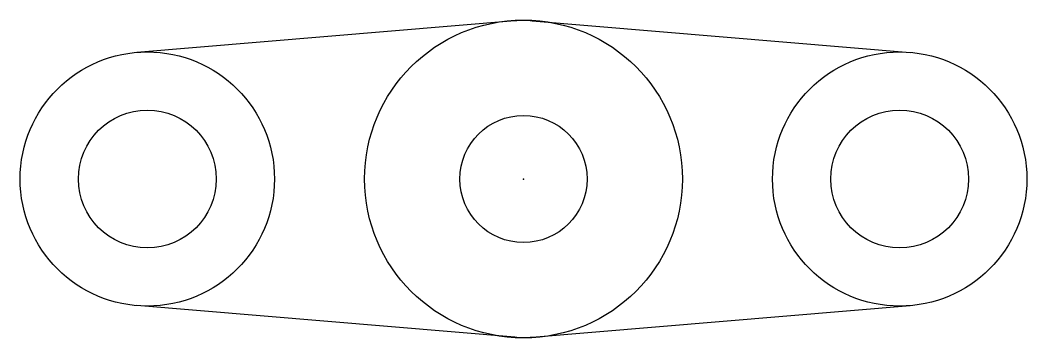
# Model space of a CAD drawing. Header units: millimetres. Extents: x -23.7 to 23.8, y -7.5 to 7.5.
import ezdxf

# ---------------------------------------------------------------- set-up
doc = ezdxf.new("R2010")
doc.units = ezdxf.units.MM
doc.layers.get('0').update_dxf_attribs({"linetype": 'CONTINUOUS'})

msp = doc.modelspace()

# ---------------------------------------------------------------- linework, layer by layer
for p, q in [((-0.415, 7.465), (-18.248, 5.979)), ((0.415, 7.465), (18.248, 5.979)), ((-0.415, -7.465), (-18.248, -5.979)), ((0.415, -7.465), (18.248, -5.979))]:
    msp.add_line(p, q)
for centre, radius in [((0, 0), 7.5), ((-17.75, 0), 6), ((17.75, 0), 6), ((-17.75, 0), 3.25), ((0, 0), 3), ((17.75, 0), 3.25)]:
    msp.add_circle(centre, radius)
for centre, start, end in [((0, 2.483), 85.2361, 94.7639), ((0, -2.483), 265.2364, 274.7636)]:
    msp.add_arc(centre, 5, start, end)
msp.add_point((0, 0))

doc.saveas('drawing.dxf')
